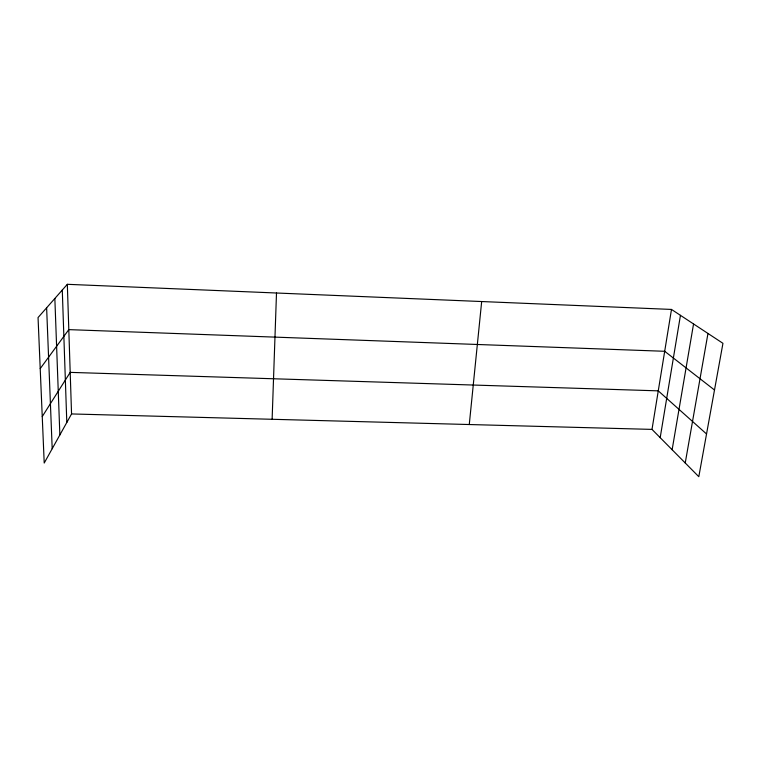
<?xml version="1.0" encoding="UTF-8"?>
<svg xmlns="http://www.w3.org/2000/svg" width="761" height="761" viewBox="0 0 761 761"><rect width="100%" height="100%" fill="white"/><g stroke="black" fill="none" stroke-linecap="round" stroke-linejoin="round"><path stroke-width="1.14" d="M272.124 419.282L276.5 293.004M469.271 424.533L481.675 301.537M671.487 309.432L722.95 343.316L698.807 476.69L652.006 429.394L671.487 309.432L67.329 284.31L38.05 317.556L44.214 463.04L71.553 413.946L67.329 284.31M660.187 437.661L680.448 315.33M672.134 449.732L693.556 323.958M685.233 462.973L707.968 333.451M42.245 416.571L70.202 372.376L658.265 390.85L706.541 433.979M40.219 368.609L68.804 329.627L664.695 351.287L714.503 390.003M71.553 413.946L652.006 429.394M46.63 307.805L52.195 448.705M54.849 298.483L59.862 434.95M62.278 290.046L66.806 422.469"/></g></svg>
